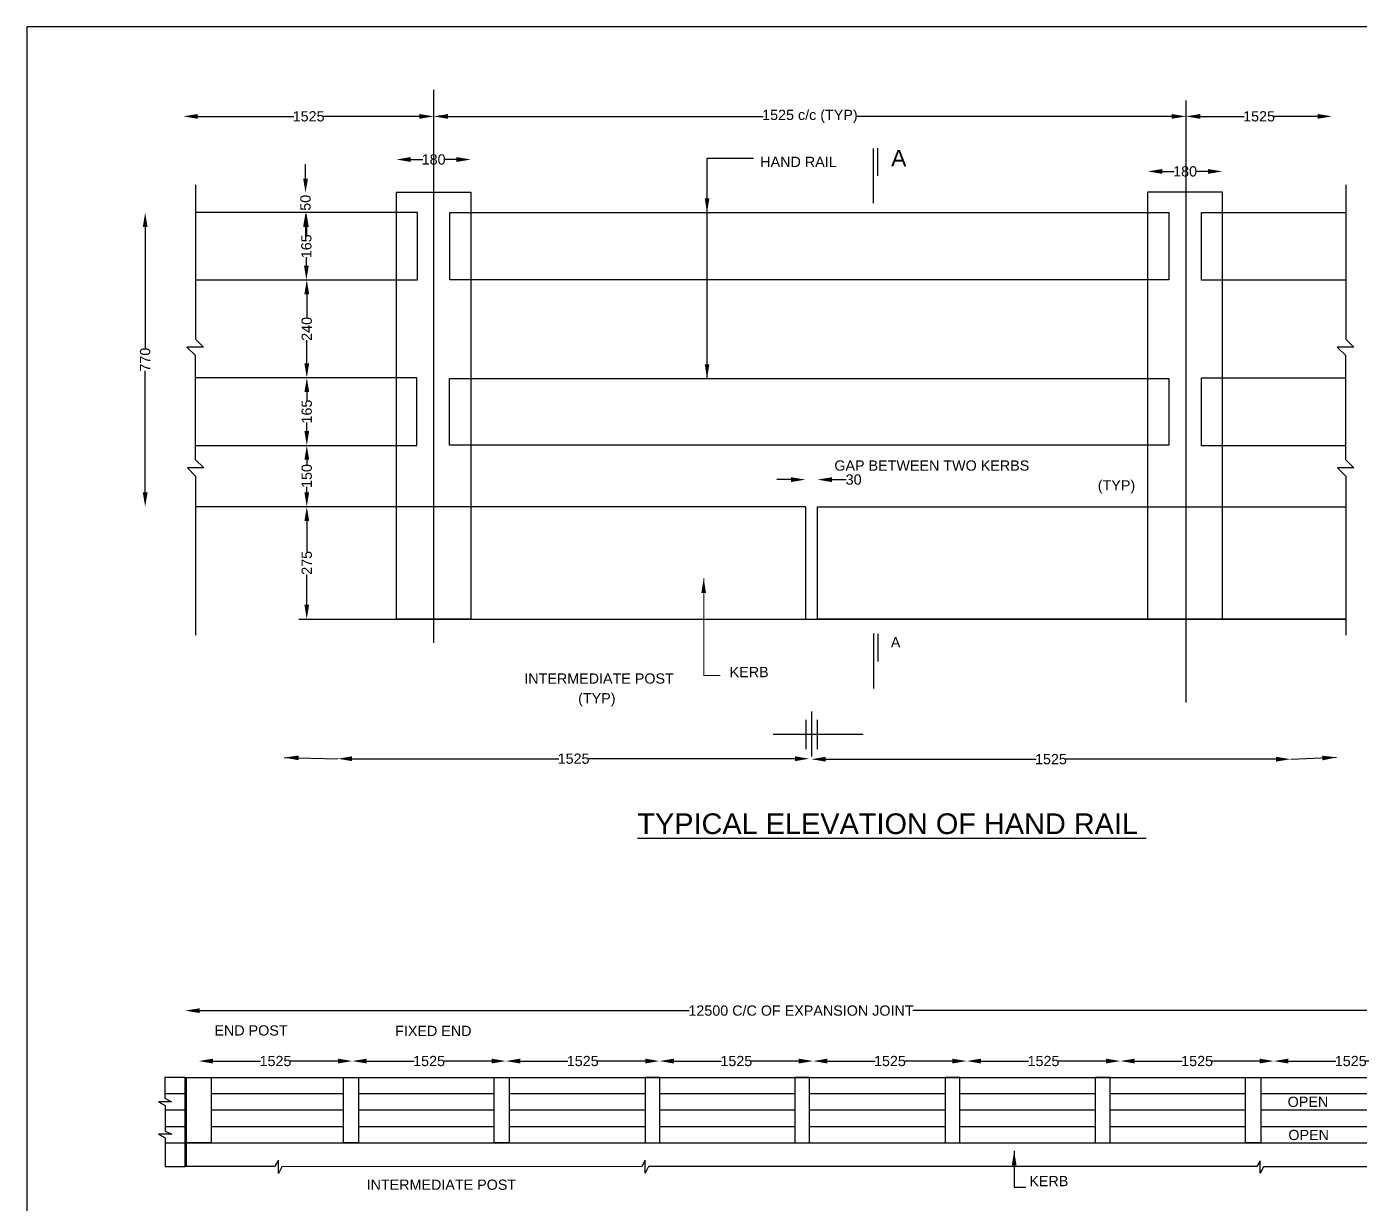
# Model space of a CAD drawing. Header units: millimetres. Extents: x 5124 to 3901474, y 2311 to 11989026.
# Drawn here: x 3893164 to 3896416, y 11986154 to 11989026 of the extents above; entities that cross this region are included whole.
import ezdxf

# ---------------------------------------------------------------- set-up
doc = ezdxf.new("R2010")
doc.units = ezdxf.units.MM
doc.header["$MEASUREMENT"] = 0
for name, color, linetype in [('DIMENSION', 7, 'Continuous'), ('DRAWING', 7, 'Continuous'), ('TEXT', 7, 'Continuous')]:
    doc.layers.add(name, color=color, linetype=linetype)
doc.styles.get("Standard").update_dxf_attribs({"font": 'arial.ttf', "height": 25})
doc.dimstyles.get("Standard").update_dxf_attribs({"dimtxt": 25, "dimasz": 35, "dimexe": 0.18, "dimexo": 0.0625, "dimgap": 0.09, "dimtad": 0, "dimdec": 0, "dimzin": 0, "dimdsep": 46, "dimtxsty": 'Standard', "dimcen": 0.09, "dimse1": 1, "dimse2": 1, "dimadec": 0, "dimazin": 0, "dimtfac": 1, "dimtdec": 0, "dimtofl": 0, "dimtmove": 0, "dimatfit": 3, "dimfxl": 0, "dimtolj": 1, "dimtzin": 0, "dimarcsym": 0})

# ---------------------------------------------------------------- blocks, each defined once
blk = doc.blocks.new('*D4')
at = {"layer": 'Defpoints', "color": 0, "transparency": 16777216}
for p in [(3894156.4, 11988807.5), (3893545.8, 11988783.2), (3894156.4, 11988783.2)]:
    blk.add_point(p, dxfattribs=at)
at = {"layer": 'DIMENSION', "color": 0, "lineweight": -2, "transparency": 16777216}
for p, q in [((3893580.8, 11988807.5), (3893814.8, 11988807.5)), ((3894121.4, 11988807.5), (3893887.4, 11988807.5))]:
    blk.add_line(p, q, dxfattribs=at)
at = {"layer": 'DIMENSION', "color": 0, "transparency": 16777216}
for points in [[(3893580.8, 11988813.3), (3893580.8, 11988801.7), (3893545.8, 11988807.5)], [(3894121.4, 11988813.3), (3894121.4, 11988801.7), (3894156.4, 11988807.5)]]:
    blk.add_solid(points, dxfattribs=at)
at = {"layer": 'DIMENSION', "color": 0, "transparency": 16777216, "insert": (3893851.1, 11988807.5), "char_height": 25, "attachment_point": 5}
blk.add_mtext('\\A1;1525', dxfattribs=at)
blk = doc.blocks.new('*D5')
at = {"layer": 'Defpoints', "color": 0, "transparency": 16777216}
for p in [(3894156.4, 11988807.5), (3895991.2, 11988807.5), (3895991.2, 11988807.5)]:
    blk.add_point(p, dxfattribs=at)
at = {"layer": 'DIMENSION', "color": 0, "lineweight": -2, "transparency": 16777216}
for p, q in [((3894191.4, 11988807.5), (3894959.8, 11988807.5)), ((3895956.2, 11988807.5), (3895187.8, 11988807.5))]:
    blk.add_line(p, q, dxfattribs=at)
at = {"layer": 'DIMENSION', "color": 0, "transparency": 16777216}
for points in [[(3894191.4, 11988813.3), (3894191.4, 11988801.7), (3894156.4, 11988807.5)], [(3895956.2, 11988813.3), (3895956.2, 11988801.7), (3895991.2, 11988807.5)]]:
    blk.add_solid(points, dxfattribs=at)
at = {"layer": 'DIMENSION', "color": 0, "transparency": 16777216, "insert": (3895073.8, 11988807.5), "char_height": 25, "attachment_point": 5}
blk.add_mtext('\\A1;1525 c/c (TYP)', dxfattribs=at)
blk = doc.blocks.new('*D6')
at = {"layer": 'Defpoints', "color": 0, "transparency": 16777216}
for p in [(3895991.2, 11988807.5), (3896347.1, 11988807.5), (3896347.1, 11988807.5)]:
    blk.add_point(p, dxfattribs=at)
at = {"layer": 'DIMENSION', "color": 0, "lineweight": -2, "transparency": 16777216}
for p, q in [((3896026.2, 11988807.5), (3896132.8, 11988807.5)), ((3896312.1, 11988807.5), (3896205.5, 11988807.5))]:
    blk.add_line(p, q, dxfattribs=at)
at = {"layer": 'DIMENSION', "color": 0, "transparency": 16777216}
for points in [[(3896026.2, 11988813.3), (3896026.2, 11988801.7), (3895991.2, 11988807.5)], [(3896312.1, 11988813.3), (3896312.1, 11988801.7), (3896347.1, 11988807.5)]]:
    blk.add_solid(points, dxfattribs=at)
at = {"layer": 'DIMENSION', "color": 0, "transparency": 16777216, "insert": (3896169.2, 11988807.5), "char_height": 25, "attachment_point": 5}
blk.add_mtext('\\A1;1525', dxfattribs=at)
blk = doc.blocks.new('*D7')
at = {"layer": 'Defpoints', "color": 0, "transparency": 16777216}
for p in [(3896079.6, 11988673.3), (3895897.9, 11988623.8), (3896079.6, 11988623.8)]:
    blk.add_point(p, dxfattribs=at)
at = {"layer": 'DIMENSION', "color": 0, "lineweight": -2, "transparency": 16777216}
for p, q in [((3895932.9, 11988673.3), (3895962.3, 11988673.3)), ((3896044.6, 11988673.3), (3896015.3, 11988673.3))]:
    blk.add_line(p, q, dxfattribs=at)
at = {"layer": 'DIMENSION', "color": 0, "transparency": 16777216}
for points in [[(3895932.9, 11988679.1), (3895932.9, 11988667.4), (3895897.9, 11988673.3)], [(3896044.6, 11988679.1), (3896044.6, 11988667.4), (3896079.6, 11988673.3)]]:
    blk.add_solid(points, dxfattribs=at)
at = {"layer": 'DIMENSION', "color": 0, "transparency": 16777216, "insert": (3895988.8, 11988673.3), "char_height": 25, "attachment_point": 5}
blk.add_mtext('\\A1;180', dxfattribs=at)
blk = doc.blocks.new('*D8')
at = {"layer": 'Defpoints', "color": 0, "transparency": 16777216}
for p in [(3894246.7, 11988702.3), (3894065.2, 11988622.6), (3894246.7, 11988622.6)]:
    blk.add_point(p, dxfattribs=at)
at = {"layer": 'DIMENSION', "color": 0, "lineweight": -2, "transparency": 16777216}
for p, q in [((3894100.2, 11988702.3), (3894129.5, 11988702.3)), ((3894211.7, 11988702.3), (3894182.4, 11988702.3))]:
    blk.add_line(p, q, dxfattribs=at)
at = {"layer": 'DIMENSION', "color": 0, "transparency": 16777216}
for points in [[(3894100.2, 11988708.2), (3894100.2, 11988696.5), (3894065.2, 11988702.3)], [(3894211.7, 11988708.2), (3894211.7, 11988696.5), (3894246.7, 11988702.3)]]:
    blk.add_solid(points, dxfattribs=at)
at = {"layer": 'DIMENSION', "color": 0, "transparency": 16777216, "insert": (3894156, 11988702.3), "char_height": 25, "attachment_point": 5}
blk.add_mtext('\\A1;180', dxfattribs=at)
blk = doc.blocks.new('*D9')
at = {"layer": 'Defpoints', "color": 0, "transparency": 16777216}
for p in [(3893575.2, 11988572.8), (3893452.5, 11987855.5), (3893575.6, 11987855.5)]:
    blk.add_point(p, dxfattribs=at)
at = {"layer": 'DIMENSION', "color": 0, "lineweight": -2, "transparency": 16777216}
for p, q in [((3893452.5, 11988537.8), (3893452.5, 11988241.7)), ((3893452.5, 11987890.5), (3893452.5, 11988186.6))]:
    blk.add_line(p, q, dxfattribs=at)
at = {"layer": 'DIMENSION', "color": 0, "transparency": 16777216}
for points in [[(3893446.7, 11988537.8), (3893458.4, 11988537.8), (3893452.5, 11988572.8)], [(3893446.7, 11987890.5), (3893458.4, 11987890.5), (3893452.5, 11987855.5)]]:
    blk.add_solid(points, dxfattribs=at)
at = {"layer": 'DIMENSION', "color": 0, "transparency": 16777216, "insert": (3893452.5, 11988214.2), "char_height": 25, "attachment_point": 5, "rotation": 90}
blk.add_mtext('\\A1;770', dxfattribs=at)
blk = doc.blocks.new('*D10')
at = {"layer": 'Defpoints', "color": 0, "transparency": 16777216}
for p in [(3893846.7, 11987855.5), (3893846.7, 11987855.5), (3893846.7, 11987581.6)]:
    blk.add_point(p, dxfattribs=at)
at = {"layer": 'DIMENSION', "color": 0, "lineweight": -2, "transparency": 16777216}
for p, q in [((3893846.7, 11987820.5), (3893846.7, 11987746.6)), ((3893846.7, 11987616.6), (3893846.7, 11987690.5))]:
    blk.add_line(p, q, dxfattribs=at)
at = {"layer": 'DIMENSION', "color": 0, "transparency": 16777216}
for points in [[(3893840.9, 11987820.5), (3893852.5, 11987820.5), (3893846.7, 11987855.5)], [(3893840.9, 11987616.6), (3893852.5, 11987616.6), (3893846.7, 11987581.6)]]:
    blk.add_solid(points, dxfattribs=at)
at = {"layer": 'DIMENSION', "color": 0, "transparency": 16777216, "insert": (3893846.7, 11987718.6), "char_height": 25, "attachment_point": 5, "rotation": 90}
blk.add_mtext('\\A1;275', dxfattribs=at)
blk = doc.blocks.new('*D11')
at = {"layer": 'Defpoints', "color": 0, "transparency": 16777216}
for p in [(3893846.7, 11988005), (3893846.7, 11988005), (3893846.7, 11987855.5)]:
    blk.add_point(p, dxfattribs=at)
at = {"layer": 'DIMENSION', "color": 0, "lineweight": -2, "transparency": 16777216}
for p, q in [((3893846.7, 11987970), (3893846.7, 11987956.7)), ((3893846.7, 11987890.5), (3893846.7, 11987903.8))]:
    blk.add_line(p, q, dxfattribs=at)
at = {"layer": 'DIMENSION', "color": 0, "transparency": 16777216}
for points in [[(3893840.9, 11987970), (3893852.5, 11987970), (3893846.7, 11988005)], [(3893840.9, 11987890.5), (3893852.5, 11987890.5), (3893846.7, 11987855.5)]]:
    blk.add_solid(points, dxfattribs=at)
at = {"layer": 'DIMENSION', "color": 0, "transparency": 16777216, "insert": (3893846.7, 11987930.3), "char_height": 25, "attachment_point": 5, "rotation": 90}
blk.add_mtext('\\A1;150', dxfattribs=at)
blk = doc.blocks.new('*D12')
at = {"layer": 'Defpoints', "color": 0, "transparency": 16777216}
for p in [(3893846.7, 11988170), (3893846.7, 11988170), (3893846.7, 11988005)]:
    blk.add_point(p, dxfattribs=at)
at = {"layer": 'DIMENSION', "color": 0, "lineweight": -2, "transparency": 16777216}
for p, q in [((3893846.7, 11988135), (3893846.7, 11988114.1)), ((3893846.7, 11988040), (3893846.7, 11988060.8))]:
    blk.add_line(p, q, dxfattribs=at)
at = {"layer": 'DIMENSION', "color": 0, "transparency": 16777216}
for points in [[(3893840.9, 11988135), (3893852.5, 11988135), (3893846.7, 11988170)], [(3893840.9, 11988040), (3893852.5, 11988040), (3893846.7, 11988005)]]:
    blk.add_solid(points, dxfattribs=at)
at = {"layer": 'DIMENSION', "color": 0, "transparency": 16777216, "insert": (3893846.7, 11988087.5), "char_height": 25, "attachment_point": 5, "rotation": 90}
blk.add_mtext('\\A1;165', dxfattribs=at)
blk = doc.blocks.new('*D13')
at = {"layer": 'Defpoints', "color": 0, "transparency": 16777216}
for p in [(3893845.7, 11988408.7), (3893846.7, 11988408.7), (3893846.7, 11988170)]:
    blk.add_point(p, dxfattribs=at)
at = {"layer": 'DIMENSION', "color": 0, "lineweight": -2, "transparency": 16777216}
for p, q in [((3893846.7, 11988373.7), (3893846.7, 11988317.2)), ((3893846.7, 11988205), (3893846.7, 11988261.4))]:
    blk.add_line(p, q, dxfattribs=at)
at = {"layer": 'DIMENSION', "color": 0, "transparency": 16777216}
for points in [[(3893840.9, 11988373.7), (3893852.5, 11988373.7), (3893846.7, 11988408.7)], [(3893840.9, 11988205), (3893852.5, 11988205), (3893846.7, 11988170)]]:
    blk.add_solid(points, dxfattribs=at)
at = {"layer": 'DIMENSION', "color": 0, "transparency": 16777216, "insert": (3893846.7, 11988289.3), "char_height": 25, "attachment_point": 5, "rotation": 90}
blk.add_mtext('\\A1;240', dxfattribs=at)
blk = doc.blocks.new('*D14')
at = {"layer": 'Defpoints', "color": 0, "transparency": 16777216}
for p in [(3893845.7, 11988572.8), (3893845.7, 11988572.8), (3893845.7, 11988408.7)]:
    blk.add_point(p, dxfattribs=at)
at = {"layer": 'DIMENSION', "color": 0, "lineweight": -2, "transparency": 16777216}
for p, q in [((3893845.7, 11988537.8), (3893845.7, 11988517.3)), ((3893845.7, 11988443.7), (3893845.7, 11988464.1))]:
    blk.add_line(p, q, dxfattribs=at)
at = {"layer": 'DIMENSION', "color": 0, "transparency": 16777216}
for points in [[(3893839.9, 11988537.8), (3893851.6, 11988537.8), (3893845.7, 11988572.8)], [(3893839.9, 11988443.7), (3893851.6, 11988443.7), (3893845.7, 11988408.7)]]:
    blk.add_solid(points, dxfattribs=at)
at = {"layer": 'DIMENSION', "color": 0, "transparency": 16777216, "insert": (3893845.7, 11988490.7), "char_height": 25, "attachment_point": 5, "rotation": 90}
blk.add_mtext('\\A1;165', dxfattribs=at)
blk = doc.blocks.new('*D15')
at = {"layer": 'Defpoints', "color": 0, "transparency": 16777216}
for p in [(3893843.6, 11988620.8), (3893845.7, 11988620.8), (3893845.7, 11988572.8)]:
    blk.add_point(p, dxfattribs=at)
at = {"layer": 'DIMENSION', "color": 0, "lineweight": -2, "transparency": 16777216}
for p, q in [((3893843.6, 11988655.8), (3893843.6, 11988690.8)), ((3893843.6, 11988537.8), (3893843.6, 11988502.8))]:
    blk.add_line(p, q, dxfattribs=at)
at = {"layer": 'DIMENSION', "color": 0, "transparency": 16777216}
for points in [[(3893837.8, 11988655.8), (3893849.5, 11988655.8), (3893843.6, 11988620.8)], [(3893837.8, 11988537.8), (3893849.5, 11988537.8), (3893843.6, 11988572.8)]]:
    blk.add_solid(points, dxfattribs=at)
at = {"layer": 'DIMENSION', "color": 0, "transparency": 16777216, "insert": (3893843.6, 11988596.8), "char_height": 25, "attachment_point": 5, "rotation": 90}
blk.add_mtext('\\A1;50', dxfattribs=at)
blk = doc.blocks.new('*D50')
at = {"layer": 'Defpoints', "color": 0, "transparency": 16777216}
for p in [(3893583.1, 11986500.6), (3893957.7, 11986503.5), (3893957.7, 11986500.6)]:
    blk.add_point(p, dxfattribs=at)
at = {"layer": 'DIMENSION', "color": 0, "lineweight": -2, "transparency": 16777216}
for p, q in [((3893618.1, 11986503.5), (3893734.1, 11986503.5)), ((3893922.7, 11986503.5), (3893806.7, 11986503.5))]:
    blk.add_line(p, q, dxfattribs=at)
at = {"layer": 'DIMENSION', "color": 0, "transparency": 16777216}
for points in [[(3893618.1, 11986509.4), (3893618.1, 11986497.7), (3893583.1, 11986503.5)], [(3893922.7, 11986509.4), (3893922.7, 11986497.7), (3893957.7, 11986503.5)]]:
    blk.add_solid(points, dxfattribs=at)
at = {"layer": 'DIMENSION', "color": 0, "transparency": 16777216, "insert": (3893770.4, 11986503.5), "char_height": 25, "attachment_point": 5}
blk.add_mtext('\\A1;1525', dxfattribs=at)
blk = doc.blocks.new('*D51')
at = {"layer": 'Defpoints', "color": 0, "transparency": 16777216}
for p in [(3893957.7, 11986500.6), (3894332.3, 11986503.5), (3894332.3, 11986500.6)]:
    blk.add_point(p, dxfattribs=at)
at = {"layer": 'DIMENSION', "color": 0, "lineweight": -2, "transparency": 16777216}
for p, q in [((3893992.7, 11986503.5), (3894108.7, 11986503.5)), ((3894297.3, 11986503.5), (3894181.4, 11986503.5))]:
    blk.add_line(p, q, dxfattribs=at)
at = {"layer": 'DIMENSION', "color": 0, "transparency": 16777216}
for points in [[(3893992.7, 11986509.4), (3893992.7, 11986497.7), (3893957.7, 11986503.5)], [(3894297.3, 11986509.4), (3894297.3, 11986497.7), (3894332.3, 11986503.5)]]:
    blk.add_solid(points, dxfattribs=at)
at = {"layer": 'DIMENSION', "color": 0, "transparency": 16777216, "insert": (3894145, 11986503.5), "char_height": 25, "attachment_point": 5}
blk.add_mtext('\\A1;1525', dxfattribs=at)
blk = doc.blocks.new('*D52')
at = {"layer": 'Defpoints', "color": 0, "transparency": 16777216}
for p in [(3894332.3, 11986500.6), (3894707, 11986503.5), (3894707, 11986500.6)]:
    blk.add_point(p, dxfattribs=at)
at = {"layer": 'DIMENSION', "color": 0, "lineweight": -2, "transparency": 16777216}
for p, q in [((3894367.3, 11986503.5), (3894483.3, 11986503.5)), ((3894672, 11986503.5), (3894556, 11986503.5))]:
    blk.add_line(p, q, dxfattribs=at)
at = {"layer": 'DIMENSION', "color": 0, "transparency": 16777216}
for points in [[(3894367.3, 11986509.4), (3894367.3, 11986497.7), (3894332.3, 11986503.5)], [(3894672, 11986509.4), (3894672, 11986497.7), (3894707, 11986503.5)]]:
    blk.add_solid(points, dxfattribs=at)
at = {"layer": 'DIMENSION', "color": 0, "transparency": 16777216, "insert": (3894519.7, 11986503.5), "char_height": 25, "attachment_point": 5}
blk.add_mtext('\\A1;1525', dxfattribs=at)
blk = doc.blocks.new('*D53')
at = {"layer": 'Defpoints', "color": 0, "transparency": 16777216}
for p in [(3894707, 11986500.6), (3895081.6, 11986503.5), (3895081.6, 11986500.6)]:
    blk.add_point(p, dxfattribs=at)
at = {"layer": 'DIMENSION', "color": 0, "lineweight": -2, "transparency": 16777216}
for p, q in [((3894742, 11986503.5), (3894857.9, 11986503.5)), ((3895046.6, 11986503.5), (3894930.6, 11986503.5))]:
    blk.add_line(p, q, dxfattribs=at)
at = {"layer": 'DIMENSION', "color": 0, "transparency": 16777216}
for points in [[(3894742, 11986509.4), (3894742, 11986497.7), (3894707, 11986503.5)], [(3895046.6, 11986509.4), (3895046.6, 11986497.7), (3895081.6, 11986503.5)]]:
    blk.add_solid(points, dxfattribs=at)
at = {"layer": 'DIMENSION', "color": 0, "transparency": 16777216, "insert": (3894894.3, 11986503.5), "char_height": 25, "attachment_point": 5}
blk.add_mtext('\\A1;1525', dxfattribs=at)
blk = doc.blocks.new('*D54')
at = {"layer": 'Defpoints', "color": 0, "transparency": 16777216}
for p in [(3895081.6, 11986500.6), (3895456.2, 11986503.5), (3895456.2, 11986500.6)]:
    blk.add_point(p, dxfattribs=at)
at = {"layer": 'DIMENSION', "color": 0, "lineweight": -2, "transparency": 16777216}
for p, q in [((3895116.6, 11986503.5), (3895232.6, 11986503.5)), ((3895421.2, 11986503.5), (3895305.3, 11986503.5))]:
    blk.add_line(p, q, dxfattribs=at)
at = {"layer": 'DIMENSION', "color": 0, "transparency": 16777216}
for points in [[(3895116.6, 11986509.4), (3895116.6, 11986497.7), (3895081.6, 11986503.5)], [(3895421.2, 11986509.4), (3895421.2, 11986497.7), (3895456.2, 11986503.5)]]:
    blk.add_solid(points, dxfattribs=at)
at = {"layer": 'DIMENSION', "color": 0, "transparency": 16777216, "insert": (3895268.9, 11986503.5), "char_height": 25, "attachment_point": 5}
blk.add_mtext('\\A1;1525', dxfattribs=at)
blk = doc.blocks.new('*D55')
at = {"layer": 'Defpoints', "color": 0, "transparency": 16777216}
for p in [(3895456.2, 11986500.6), (3895830.9, 11986503.5), (3895830.9, 11986500.6)]:
    blk.add_point(p, dxfattribs=at)
at = {"layer": 'DIMENSION', "color": 0, "lineweight": -2, "transparency": 16777216}
for p, q in [((3895491.2, 11986503.5), (3895607.2, 11986503.5)), ((3895795.9, 11986503.5), (3895679.9, 11986503.5))]:
    blk.add_line(p, q, dxfattribs=at)
at = {"layer": 'DIMENSION', "color": 0, "transparency": 16777216}
for points in [[(3895491.2, 11986509.4), (3895491.2, 11986497.7), (3895456.2, 11986503.5)], [(3895795.9, 11986509.4), (3895795.9, 11986497.7), (3895830.9, 11986503.5)]]:
    blk.add_solid(points, dxfattribs=at)
at = {"layer": 'DIMENSION', "color": 0, "transparency": 16777216, "insert": (3895643.5, 11986503.5), "char_height": 25, "attachment_point": 5}
blk.add_mtext('\\A1;1525', dxfattribs=at)
blk = doc.blocks.new('*D56')
at = {"layer": 'Defpoints', "color": 0, "transparency": 16777216}
for p in [(3895830.9, 11986500.6), (3896205.5, 11986503.5), (3896205.5, 11986500.6)]:
    blk.add_point(p, dxfattribs=at)
at = {"layer": 'DIMENSION', "color": 0, "lineweight": -2, "transparency": 16777216}
for p, q in [((3895865.9, 11986503.5), (3895981.8, 11986503.5)), ((3896170.5, 11986503.5), (3896054.5, 11986503.5))]:
    blk.add_line(p, q, dxfattribs=at)
at = {"layer": 'DIMENSION', "color": 0, "transparency": 16777216}
for points in [[(3895865.9, 11986509.4), (3895865.9, 11986497.7), (3895830.9, 11986503.5)], [(3896170.5, 11986509.4), (3896170.5, 11986497.7), (3896205.5, 11986503.5)]]:
    blk.add_solid(points, dxfattribs=at)
at = {"layer": 'DIMENSION', "color": 0, "transparency": 16777216, "insert": (3896018.2, 11986503.5), "char_height": 25, "attachment_point": 5}
blk.add_mtext('\\A1;1525', dxfattribs=at)
blk = doc.blocks.new('*D57')
at = {"layer": 'Defpoints', "color": 0, "transparency": 16777216}
for p in [(3896205.5, 11986500.6), (3896580.1, 11986503.5), (3896580.1, 11986500.6)]:
    blk.add_point(p, dxfattribs=at)
at = {"layer": 'DIMENSION', "color": 0, "lineweight": -2, "transparency": 16777216}
for p, q in [((3896240.5, 11986503.5), (3896356.5, 11986503.5)), ((3896545.1, 11986503.5), (3896429.1, 11986503.5))]:
    blk.add_line(p, q, dxfattribs=at)
at = {"layer": 'DIMENSION', "color": 0, "transparency": 16777216}
for points in [[(3896240.5, 11986509.4), (3896240.5, 11986497.7), (3896205.5, 11986503.5)], [(3896545.1, 11986509.4), (3896545.1, 11986497.7), (3896580.1, 11986503.5)]]:
    blk.add_solid(points, dxfattribs=at)
at = {"layer": 'DIMENSION', "color": 0, "transparency": 16777216, "insert": (3896392.8, 11986503.5), "char_height": 25, "attachment_point": 5}
blk.add_mtext('\\A1;1525', dxfattribs=at)
blk = doc.blocks.new('*D58')
at = {"layer": 'Defpoints', "color": 0, "transparency": 16777216}
for p in [(3893550.2, 11986614.9), (3896553.9, 11986626.5), (3896553.9, 11986614.9)]:
    blk.add_point(p, dxfattribs=at)
at = {"layer": 'DIMENSION', "color": 0, "lineweight": -2, "transparency": 16777216}
for p, q in [((3893585.2, 11986626.5), (3894779.5, 11986626.5)), ((3896518.9, 11986626.5), (3895324.5, 11986626.5))]:
    blk.add_line(p, q, dxfattribs=at)
at = {"layer": 'DIMENSION', "color": 0, "transparency": 16777216}
for points in [[(3893585.2, 11986632.3), (3893585.2, 11986620.7), (3893550.2, 11986626.5)], [(3896518.9, 11986632.3), (3896518.9, 11986620.7), (3896553.9, 11986626.5)]]:
    blk.add_solid(points, dxfattribs=at)
at = {"layer": 'DIMENSION', "color": 0, "transparency": 16777216, "insert": (3895052, 11986626.5), "char_height": 25, "attachment_point": 5}
blk.add_mtext('\\A1;12500 C/C OF EXPANSION JOINT', dxfattribs=at)
blk = doc.blocks.new('*D59')
at = {"layer": 'Defpoints', "color": 0, "transparency": 16777216}
for p in [(3893922.1, 11987240.6), (3895072.6, 11987240.9), (3895072.6, 11987240.6)]:
    blk.add_point(p, dxfattribs=at)
at = {"layer": 'DIMENSION', "color": 0, "lineweight": -2, "transparency": 16777216}
for p, q in [((3893957.1, 11987240.9), (3894461, 11987240.9)), ((3895037.6, 11987240.9), (3894533.7, 11987240.9))]:
    blk.add_line(p, q, dxfattribs=at)
at = {"layer": 'DIMENSION', "color": 0, "transparency": 16777216}
for points in [[(3893957.1, 11987246.8), (3893957.1, 11987235.1), (3893922.1, 11987240.9)], [(3895037.6, 11987246.8), (3895037.6, 11987235.1), (3895072.6, 11987240.9)]]:
    blk.add_solid(points, dxfattribs=at)
at = {"layer": 'DIMENSION', "color": 0, "transparency": 16777216, "insert": (3894497.4, 11987240.9), "char_height": 25, "attachment_point": 5}
blk.add_mtext('\\A1;1525', dxfattribs=at)
blk = doc.blocks.new('*D60')
at = {"layer": 'Defpoints', "color": 0, "transparency": 16777216}
for p in [(3895077.3, 11987240.9), (3896245.9, 11987240.9), (3896245.9, 11987239.7)]:
    blk.add_point(p, dxfattribs=at)
at = {"layer": 'DIMENSION', "color": 0, "lineweight": -2, "transparency": 16777216}
for p, q in [((3895112.3, 11987239.7), (3895625.2, 11987239.7)), ((3896210.9, 11987239.7), (3895697.9, 11987239.7))]:
    blk.add_line(p, q, dxfattribs=at)
at = {"layer": 'DIMENSION', "color": 0, "transparency": 16777216}
for points in [[(3895112.3, 11987245.6), (3895112.3, 11987233.9), (3895077.3, 11987239.7)], [(3896210.9, 11987245.6), (3896210.9, 11987233.9), (3896245.9, 11987239.7)]]:
    blk.add_solid(points, dxfattribs=at)
at = {"layer": 'DIMENSION', "color": 0, "transparency": 16777216, "insert": (3895661.6, 11987239.7), "char_height": 25, "attachment_point": 5}
blk.add_mtext('\\A1;1525', dxfattribs=at)
blk = doc.blocks.new('*D61')
at = {"layer": 'Defpoints', "color": 0, "transparency": 16777216}
for p in [(3895092.5, 11987921.6), (3895063, 11987855.5), (3895092.5, 11987855.5)]:
    blk.add_point(p, dxfattribs=at)
at = {"layer": 'DIMENSION', "color": 0, "lineweight": -2, "transparency": 16777216}
for p, q in [((3895028, 11987921.6), (3894993, 11987921.6)), ((3895127.5, 11987921.6), (3895162.5, 11987921.6))]:
    blk.add_line(p, q, dxfattribs=at)
at = {"layer": 'DIMENSION', "color": 0, "transparency": 16777216}
for points in [[(3895028, 11987927.4), (3895028, 11987915.7), (3895063, 11987921.6)], [(3895127.5, 11987927.4), (3895127.5, 11987915.7), (3895092.5, 11987921.6)]]:
    blk.add_solid(points, dxfattribs=at)
at = {"layer": 'DIMENSION', "color": 0, "transparency": 16777216, "insert": (3895180.5, 11987921.6), "char_height": 25, "attachment_point": 5}
blk.add_mtext('\\A1;30', dxfattribs=at)

msp = doc.modelspace()

# ---------------------------------------------------------------- linework, layer by layer
at = {"layer": 'DRAWING'}
for points in [[(3901473.8, 11989026.3), (3893163.5, 11989026.3), (3893163.5, 11983545.7), (3901473.8, 11983545.7)], [(3894065.2, 11988622.6), (3894246.7, 11988622.6), (3894246.7, 11987581.6), (3894065.2, 11987581.6)], [(3895897.9, 11988623.8), (3896079.6, 11988623.8), (3896079.6, 11987581.6), (3895897.9, 11987581.6)], [(3894195.4, 11988572.8), (3895948.8, 11988572.8), (3895948.8, 11988409.1), (3894195.4, 11988409.1)], [(3894194.9, 11988168.1), (3895949.1, 11988168.1), (3895949.1, 11988005.5), (3894194.9, 11988005.5)], [(3896381, 11987581.6), (3895092.5, 11987581.6), (3895092.5, 11987855.5), (3896381, 11987855.5)], [(3893550.3, 11986463.7), (3893613.7, 11986463.7), (3893613.7, 11986303.9), (3893550.3, 11986303.9)], [(3893936.4, 11986463.7), (3893972.7, 11986463.7), (3893972.7, 11986303.9), (3893936.4, 11986303.9)], [(3894303.3, 11986463.7), (3894340.2, 11986463.7), (3894340.2, 11986303.9), (3894303.3, 11986303.9)], [(3894707.6, 11986463.7), (3894671.7, 11986463.7), (3894671.7, 11986303.9), (3894707.6, 11986303.9)], [(3895072.7, 11986463.7), (3895037.1, 11986463.7), (3895037.1, 11986303.9), (3895072.7, 11986303.9)], [(3895439.5, 11986463.7), (3895403.3, 11986463.7), (3895403.3, 11986303.9), (3895439.5, 11986303.9)], [(3895806.2, 11986463.7), (3895769.6, 11986463.7), (3895769.6, 11986303.9), (3895806.2, 11986303.9)], [(3896136.4, 11986463.7), (3896173.9, 11986463.7), (3896173.9, 11986303.9), (3896136.4, 11986303.9)]]:
    msp.add_lwpolyline(points, close=True, dxfattribs=at)
for points in [[(3894156.4, 11987523.7), (3894156.4, 11988872)], [(3895991.2, 11987378.3), (3895991.2, 11988846)], [(3895228, 11988729.5), (3895228, 11988595.6)], [(3895238.7, 11988730.2), (3895238.7, 11988662.7)], [(3893575.2, 11988640.4), (3893575.2, 11988264.3), (3893594.7, 11988244.8), (3893554.1, 11988244.8), (3893574.5, 11988224.8), (3893574.5, 11987971), (3893595.4, 11987950.4), (3893555.4, 11987950.4), (3893575.6, 11987929.9), (3893575.6, 11987542.3)], [(3896380.5, 11988640.4), (3896380.5, 11988264.3), (3896400.1, 11988244.8), (3896359.5, 11988244.8), (3896379.9, 11988224.8), (3896379.9, 11987971), (3896400.7, 11987950.4), (3896360.8, 11987950.4), (3896381, 11987929.9), (3896381, 11987542.3)], [(3893575.2, 11988408.7), (3894116.3, 11988408.7), (3894116.3, 11988572.8), (3893575.2, 11988572.8)], [(3896380.5, 11988408.3), (3896028.8, 11988408.3), (3896028.8, 11988573.3), (3896380.5, 11988573.3)], [(3893574.5, 11988005), (3894115, 11988005), (3894115, 11988170), (3893574.5, 11988170)], [(3896379.9, 11988003.8), (3896028.7, 11988003.8), (3896028.7, 11988170), (3896379.9, 11988170)], [(3895063, 11987855.5), (3893575.6, 11987855.5)], [(3895063, 11987855.5), (3895063, 11987581.6)], [(3893827, 11987581.6), (3896381, 11987581.6)], [(3895230, 11987411.8), (3895230, 11987546)], [(3895239.1, 11987545.2), (3895239.1, 11987478.4)], [(3895063.6, 11987335.9), (3895063.6, 11987264.2)], [(3895077.3, 11987356.1), (3895077.3, 11987246.5)], [(3895091.8, 11987335.9), (3895091.8, 11987264.2)], [(3894984, 11987300.6), (3895203.9, 11987300.6)], [(3893500.8, 11986463.9), (3893500.8, 11986413.1), (3893516.8, 11986404.3), (3893485.3, 11986404.3), (3893501.4, 11986395.4), (3893501.4, 11986332.5), (3893517.4, 11986324.9), (3893485.2, 11986324.9), (3893501.3, 11986316.4), (3893501.3, 11986246), (3893550.3, 11986246), (3893550.3, 11986463.7), (3893500.8, 11986463.7)], [(3893501.3, 11986303.9), (3896554.9, 11986303.9), (3896554.9, 11986463.7)], [(3893550.3, 11986463.7), (3896733.9, 11986463.7)], [(3893552.6, 11986463.7), (3893552.6, 11986303.9)], [(3893500.8, 11986424.6), (3893550.3, 11986424.6)], [(3893613.7, 11986424.6), (3893936.4, 11986424.6)], [(3893972.7, 11986424.6), (3894303.3, 11986424.6)], [(3894340.2, 11986424.6), (3894671.7, 11986424.6)], [(3894707.6, 11986424.6), (3895037.1, 11986424.6)], [(3895072.7, 11986424.6), (3895403.3, 11986424.6)], [(3895439.5, 11986424.6), (3895769.6, 11986424.6)], [(3895806.2, 11986424.6), (3896136.4, 11986424.6)], [(3896173.9, 11986424.6), (3896495, 11986424.6)], [(3893500.8, 11986384.7), (3893550.3, 11986384.7)], [(3893613.7, 11986384.7), (3893936.4, 11986384.7)], [(3893972.7, 11986384.7), (3894303.3, 11986384.7)], [(3894340.2, 11986384.7), (3894671.7, 11986384.7)], [(3894707.6, 11986384.7), (3895037.1, 11986384.7)], [(3895072.7, 11986384.7), (3895403.3, 11986384.7)], [(3895439.5, 11986384.7), (3895769.6, 11986384.7)], [(3895806.2, 11986384.7), (3896136.4, 11986384.7)], [(3896173.9, 11986384.7), (3896495, 11986384.7)], [(3893500.8, 11986344.2), (3893550.3, 11986344.2)], [(3893613.7, 11986344.2), (3893936.4, 11986344.2)], [(3893972.7, 11986344.2), (3894303.3, 11986344.2)], [(3894340.2, 11986344.2), (3894671.7, 11986344.2)], [(3894707.6, 11986344.2), (3895037.1, 11986344.2)], [(3895072.7, 11986344.2), (3895403.3, 11986344.2)], [(3895439.5, 11986344.2), (3895769.6, 11986344.2)], [(3895806.2, 11986344.2), (3896136.4, 11986344.2)], [(3896173.9, 11986344.2), (3896495, 11986344.2)], [(3893552.6, 11986303.9), (3893552.7, 11986246)], [(3896646, 11986245.9), (3896179.8, 11986245.9), (3896172.1, 11986230.4), (3896172.1, 11986260.6), (3896164.1, 11986246.7), (3894680.2, 11986246.7), (3894671.8, 11986230), (3894671.8, 11986262), (3894664.1, 11986246.5), (3893785.6, 11986245.9), (3893777.3, 11986229.7), (3893777.3, 11986261.8), (3893768.2, 11986246.3), (3893550.3, 11986246)]]:
    msp.add_lwpolyline(points, dxfattribs=at)

# ---------------------------------------------------------------- texts
at = {"layer": 'TEXT'}
for s, height, p in [('A', 40, (3895271.8, 11988685.7)), ('HAND RAIL', 25, (3894952.7, 11988684.1)), ('GAP BETWEEN TWO KERBS', 25, (3895133.4, 11987943.5)), ('(TYP)', 25, (3895775.9, 11987895.2)), ('A', 25, (3895271.1, 11987512.4)), ('KERB', 25, (3894878, 11987439.8)), ('INTERMEDIATE POST ', 25, (3894377.1, 11987424)), ('(TYP)', 25, (3894508.5, 11987375.9)), ('%%UTYPICAL ELEVATION OF HAND RAIL ', 50.424, (3894652.9, 11987057.2)), ('END POST', 25, (3893621.4, 11986565.7)), ('FIXED END ', 25, (3894062.2, 11986564.6)), ('OPEN', 25, (3896239, 11986391.7)), ('OPEN', 25, (3896240.7, 11986310.8)), ('KERB ', 25, (3895608.9, 11986198.3)), ('INTERMEDIATE POST ', 25, (3893992.5, 11986189.5))]:
    msp.add_text(s, height=height, dxfattribs=at).set_placement(p)

# ---------------------------------------------------------------- dimensions: what is measured, and where the dimension line sits
at = {"layer": 'DIMENSION'}
for base, p1, p2, text, picture, middle in [((3895991.2, 11988807.5), (3894156.4, 11988807.5), (3895991.2, 11988807.5), '1525 c/c (TYP)', '*D5', (3895073.8, 11988807.5)), ((3894156.4, 11988807.5), (3893545.8, 11988783.2), (3894156.4, 11988783.2), '1525', '*D4', (3893851.1, 11988807.5)), ((3896347.1, 11988807.5), (3895991.2, 11988807.5), (3896347.1, 11988807.5), '1525', '*D6', (3896169.2, 11988807.5)), ((3894246.7, 11988702.3), (3894065.2, 11988622.6), (3894246.7, 11988622.6), '180', '*D8', (3894156, 11988702.3)), ((3896079.6, 11988673.3), (3895897.9, 11988623.8), (3896079.6, 11988623.8), '180', '*D7', (3895988.8, 11988673.3)), ((3895092.5, 11987921.6), (3895063, 11987855.5), (3895092.5, 11987855.5), '30', '*D61', (3895180.5, 11987921.6)), ((3895072.6, 11987240.9), (3893922.1, 11987240.6), (3895072.6, 11987240.6), '1525', '*D59', (3894497.4, 11987240.9)), ((3896245.9, 11987239.7), (3895077.3, 11987240.9), (3896245.9, 11987240.9), '1525', '*D60', (3895661.6, 11987239.7)), ((3896553.9, 11986626.5), (3893550.2, 11986614.9), (3896553.9, 11986614.9), '12500 C/C OF EXPANSION JOINT', '*D58', (3895052, 11986626.5)), ((3893957.7, 11986503.5), (3893583.1, 11986500.6), (3893957.7, 11986500.6), '1525', '*D50', (3893770.4, 11986503.5)), ((3894332.3, 11986503.5), (3893957.7, 11986500.6), (3894332.3, 11986500.6), '1525', '*D51', (3894145, 11986503.5)), ((3894707, 11986503.5), (3894332.3, 11986500.6), (3894707, 11986500.6), '1525', '*D52', (3894519.7, 11986503.5)), ((3895081.6, 11986503.5), (3894707, 11986500.6), (3895081.6, 11986500.6), '1525', '*D53', (3894894.3, 11986503.5)), ((3895456.2, 11986503.5), (3895081.6, 11986500.6), (3895456.2, 11986500.6), '1525', '*D54', (3895268.9, 11986503.5)), ((3895830.9, 11986503.5), (3895456.2, 11986500.6), (3895830.9, 11986500.6), '1525', '*D55', (3895643.5, 11986503.5)), ((3896205.5, 11986503.5), (3895830.9, 11986500.6), (3896205.5, 11986500.6), '1525', '*D56', (3896018.2, 11986503.5)), ((3896580.1, 11986503.5), (3896205.5, 11986500.6), (3896580.1, 11986500.6), '1525', '*D57', (3896392.8, 11986503.5))]:
    dim = msp.add_linear_dim(base=base, p1=p1, p2=p2, text=text, dimstyle='Standard', dxfattribs=at)
    dim.commit()
    dim.dimension.update_dxf_attribs({"geometry": picture, "text_midpoint": middle})
for base, p1, p2, text, picture, middle in [((3893843.6, 11988620.8), (3893845.7, 11988572.8), (3893845.7, 11988620.8), '50', '*D15', (3893843.6, 11988596.8)), ((3893452.5, 11987855.5), (3893575.2, 11988572.8), (3893575.6, 11987855.5), '770', '*D9', (3893452.5, 11988214.2)), ((3893845.7, 11988572.8), (3893845.7, 11988408.7), (3893845.7, 11988572.8), '165', '*D14', (3893845.7, 11988490.7)), ((3893846.7, 11988408.7), (3893846.7, 11988170), (3893845.7, 11988408.7), '240', '*D13', (3893846.7, 11988289.3)), ((3893846.7, 11988005), (3893846.7, 11987855.5), (3893846.7, 11988005), '150', '*D11', (3893846.7, 11987930.3)), ((3893846.7, 11987855.5), (3893846.7, 11987581.6), (3893846.7, 11987855.5), '275', '*D10', (3893846.7, 11987718.6))]:
    dim = msp.add_linear_dim(base=base, p1=p1, p2=p2, angle=90, text=text, dimstyle='Standard', dxfattribs=at)
    dim.commit()
    dim.dimension.update_dxf_attribs({"geometry": picture, "text_midpoint": middle})
dim = msp.add_linear_dim(base=(3893846.7, 11988170), p1=(3893846.7, 11988005), p2=(3893846.7, 11988170), angle=90, dimstyle='Standard', dxfattribs=at)
dim.commit()
dim.dimension.update_dxf_attribs({"geometry": '*D12', "text_midpoint": (3893846.7, 11988087.5)})

# ---------------------------------------------------------------- leaders
for points, override in [([(3894822.9, 11988572.8), (3894822.9, 11988705.6), (3894936.2, 11988705.6)], {"dimasz": 35, "dimgap": 0.09, "dimtad": 0}), ([(3894822.9, 11988168.1), (3894822.9, 11988572.8)], {"dimasz": 35, "dimgap": 0.09, "dimtad": 0}), ([(3894814.7, 11987680.4), (3894814.7, 11987443.5), (3894854.9, 11987443.5)], {"dimasz": 35, "dimgap": 0.09, "dimtad": 0, "dimlwd": 0}), ([(3893791.7, 11987243.8), (3893922.1, 11987240.9)], {"dimgap": 0.09, "dimtad": 0}), ([(3896358.3, 11987244.3), (3896246.4, 11987238.8)], {"dimgap": 0.09, "dimtad": 0}), ([(3895571.9, 11986284.5), (3895571.9, 11986195.7), (3895600.2, 11986195.7)], {"dimgap": 0.09, "dimtad": 0})]:
    msp.add_leader(points, dimstyle='Standard', override=override, dxfattribs=at)

doc.saveas('drawing.dxf')
